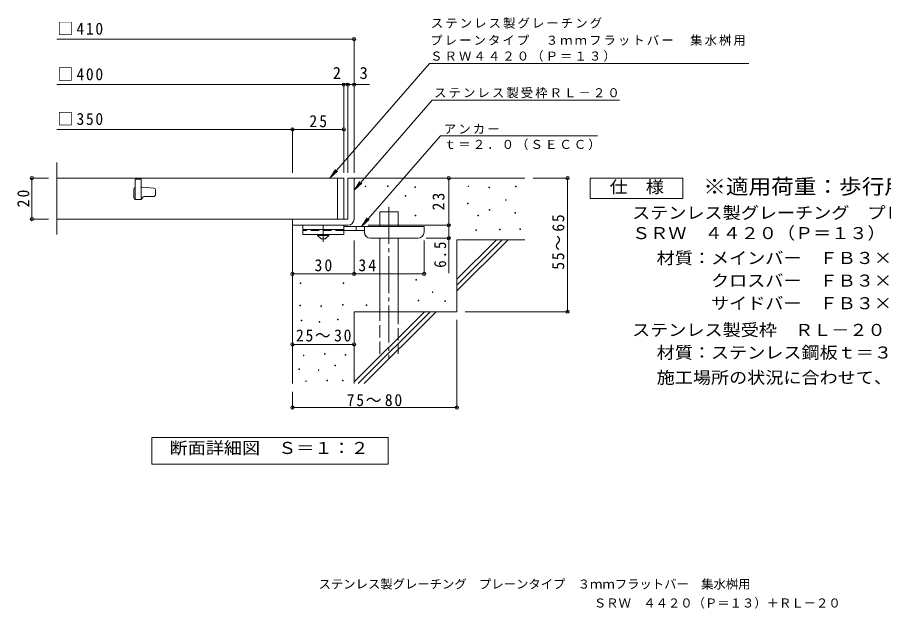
# Model space of a CAD drawing. Units: millimetres on the paper, enlarged 10 times, with parts at other scales. Extents: x -1590 to 1607, y -1369 to 1143.
# Drawn here: x -1590 to 516, y -1369 to 69 of the extents above; entities that cross this region are included whole.
import ezdxf
from ezdxf.enums import TextEntityAlignment as Align

# ---------------------------------------------------------------- set-up
doc = ezdxf.new("R2010")
doc.units = ezdxf.units.MM
doc.header["$LTSCALE"] = 10
doc.header["$PDMODE"] = 32
doc.header["$PDSIZE"] = 8
for name, pattern in [('CHAIN1', [8, 5, -1, 1, -1]), ('CHAIN2', [12, 9, -1, 1, -1]), ('DASHED2', [3, 2, -1]), ('DASHED3', [4, 3, -1])]:
    doc.linetypes.add(name, pattern=pattern)
for name, color, linetype, lineweight in [('D-0', 7, 'Continuous', 9), ('D-1', 2, 'Continuous', 9), ('D-2', 3, 'Continuous', 9), ('D-4', 7, 'Continuous', 9), ('D-5', 7, 'Continuous', 9), ('D-6', 6, 'Continuous', 9), ('D-9', 4, 'Continuous', 9)]:
    doc.layers.add(name, color=color, linetype=linetype, lineweight=lineweight)
doc.layers.add('F-5_F-5ﾚｲﾔ', color=7, linetype='Continuous')
doc.styles.add('ＭＳ ゴシック', font='')
doc.styles.get('ＭＳ ゴシック').set_extended_font_data('MS Gothic')

msp = doc.modelspace()

# ---------------------------------------------------------------- linework, layer by layer
at = {"layer": 'D-0'}
for points in [[(-744.45, -342.57), (-744.45, -341.07), (-742.95, -341.07), (-742.95, -342.57)], [(-690.31, -341.89), (-690.31, -340.39), (-688.81, -340.39), (-688.81, -341.89)], [(-623.99, -344.6), (-623.99, -343.1), (-622.49, -343.1), (-622.49, -344.6)], [(-494.73, -342.57), (-494.73, -341.07), (-493.23, -341.07), (-493.23, -342.57)], [(-443.98, -345.27), (-443.98, -343.77), (-442.48, -343.77), (-442.48, -345.27)], [(-379.01, -343.24), (-379.01, -341.74), (-377.51, -341.74), (-377.51, -343.24)], [(-647.68, -365.58), (-647.68, -364.08), (-646.18, -364.08), (-646.18, -365.58)], [(-403.37, -375.73), (-403.37, -374.23), (-401.87, -374.23), (-401.87, -375.73)], [(-496.09, -384.52), (-496.09, -383.02), (-494.59, -383.02), (-494.59, -384.52)], [(-443.3, -399.41), (-443.3, -397.91), (-441.8, -397.91), (-441.8, -399.41)], [(-623.31, -413.62), (-623.31, -412.12), (-621.81, -412.12), (-621.81, -413.62)], [(-471.05, -413.62), (-471.05, -412.12), (-469.55, -412.12), (-469.55, -413.62)], [(-381.04, -406.86), (-381.04, -405.36), (-379.54, -405.36), (-379.54, -406.86)], [(-475.78, -448.82), (-475.78, -447.32), (-474.28, -447.32), (-474.28, -448.82)], [(-418.26, -447.46), (-418.26, -445.96), (-416.76, -445.96), (-416.76, -447.46)], [(-368.86, -446.78), (-368.86, -445.28), (-367.36, -445.28), (-367.36, -446.78)], [(-621.28, -569.95), (-621.28, -568.45), (-619.78, -568.45), (-619.78, -569.95)], [(-902.6, -578.16), (-902.6, -576.66), (-901.1, -576.66), (-901.1, -578.16)], [(-797.91, -578.16), (-797.91, -576.66), (-796.41, -576.66), (-796.41, -578.16)], [(-581.36, -599.73), (-581.36, -598.23), (-579.86, -598.23), (-579.86, -599.73)], [(-903.36, -632.59), (-903.36, -631.09), (-901.86, -631.09), (-901.86, -632.59)], [(-799.82, -631.07), (-799.82, -629.57), (-798.32, -629.57), (-798.32, -631.07)], [(-742.41, -631.55), (-742.41, -630.05), (-740.91, -630.05), (-740.91, -631.55)], [(-615.87, -620.03), (-615.87, -618.53), (-614.37, -618.53), (-614.37, -620.03)], [(-550.9, -622.06), (-550.9, -620.56), (-549.4, -620.56), (-549.4, -622.06)], [(-852.73, -634.12), (-852.73, -632.62), (-851.23, -632.62), (-851.23, -634.12)], [(-900.32, -668.76), (-900.32, -667.26), (-898.82, -667.26), (-898.82, -668.76)], [(-856.16, -671.8), (-856.16, -670.3), (-854.66, -670.3), (-854.66, -671.8)], [(-812, -666.47), (-812, -664.97), (-810.5, -664.97), (-810.5, -666.47)], [(-894.99, -754.03), (-894.99, -752.53), (-893.49, -752.53), (-893.49, -754.03)], [(-843.21, -750.22), (-843.21, -748.72), (-841.71, -748.72), (-841.71, -750.22)], [(-793.35, -752.13), (-793.35, -750.62), (-791.85, -750.62), (-791.85, -752.13)], [(-818.09, -778.01), (-818.09, -776.51), (-816.59, -776.51), (-816.59, -778.01)], [(-905.64, -787.53), (-905.64, -786.03), (-904.14, -786.03), (-904.14, -787.53)], [(-858.44, -789.81), (-858.44, -788.31), (-856.94, -788.31), (-856.94, -789.81)], [(-889.28, -816.08), (-889.28, -814.58), (-887.78, -814.58), (-887.78, -816.08)], [(-837.5, -814.56), (-837.5, -813.05), (-836, -813.05), (-836, -814.56)], [(-799.44, -814.56), (-799.44, -813.05), (-797.94, -813.05), (-797.94, -814.56)]]:
    msp.add_lwpolyline(points, close=True, dxfattribs=at)
at = {"layer": 'D-1'}
for p, q in [((-786.58, -321.62), (-786.58, -421.62)), ((-786.58, -321.62), (-771.58, -321.62)), ((-771.58, -421.62), (-771.58, -321.62)), ((-786.58, -421.62), (-921.58, -421.62)), ((-921.58, -436.62), (-921.58, -421.62)), ((-921.58, -436.62), (-791.58, -436.62)), ((-791.58, -436.62), (-786.58, -436.62))]:
    msp.add_line(p, q, dxfattribs=at)
msp.add_arc((-786.58, -421.62), 15, 270, 0, dxfattribs=at)
at = {"layer": 'D-2'}
for p, q in [((-1494.25, -459.12), (-1494.25, -284.12)), ((-796.58, -321.62), (-1494.25, -321.62)), ((-1289.08, -324.12), (-1289.08, -374.12)), ((-811.58, -321.62), (-811.58, -421.62)), ((-796.58, -321.62), (-796.58, -421.62)), ((-1306.58, -349.12), (-1306.58, -369.12)), ((-1286.77, -344.12), (-1289.08, -344.12)), ((-1286.39, -344.13), (-1258.69, -346.26)), ((-1254.08, -361.62), (-1254.08, -351.25)), ((-1304.08, -374.12), (-1289.08, -374.12)), ((-1282.83, -366.62), (-1259.08, -366.62)), ((-796.58, -421.62), (-1494.25, -421.62))]:
    msp.add_line(p, q, dxfattribs=at)
msp.add_lwpolyline([(-1289.08, -324.12), (-1304.08, -324.12), (-1304.08, -374.12)], dxfattribs=at)
for centre, radius, start, end in [((-1301.58, -349.12), 5, 120.0009, 180), ((-1286.77, -349.12), 5, 85.60144, 89.99998), ((-1259.08, -351.25), 5, 0, 85.60141), ((-1301.58, -369.12), 5, 180, 270), ((-1290.33, -370.37), 3.75, 270, 0), ((-1282.83, -370.37), 3.75, 90, 180), ((-1259.08, -361.62), 5, 270, 0)]:
    msp.add_arc(centre, radius, start, end, dxfattribs=at)
at = {"layer": 'D-4'}
for p, q in [((-1494.25, 16.25), (-771.58, 16.25)), ((-771.58, -308.66), (-771.58, 19.25)), ((-1494.25, -94.45), (-796.58, -94.45)), ((-796.58, -308.66), (-796.58, -91.45)), ((-796.58, -94.45), (-791.58, -94.45)), ((-791.58, -94.45), (-733.92, -94.45)), ((-786.58, -308.66), (-786.58, -91.45)), ((-1494.25, -203.2), (-921.58, -203.2)), ((-921.58, -308.66), (-921.58, -200.2)), ((-921.58, -203.2), (-796.58, -203.2)), ((-1557.65, -321.62), (-1514.25, -321.62)), ((-1554.65, -321.62), (-1554.65, -421.62)), ((-541.61, -436.62), (-541.61, -321.62)), ((-249.82, -321.62), (-336.58, -321.62)), ((-252.82, -321.62), (-252.82, -646.62)), ((-1557.65, -421.62), (-1514.25, -421.62)), ((-737.57, -436.62), (-538.61, -436.62)), ((-541.61, -436.62), (-541.61, -553.37)), ((-771.57, -557.72), (-771.57, -473.12)), ((-601.57, -557.72), (-601.57, -473.12)), ((-538.61, -468.12), (-596.57, -468.12)), ((-249.82, -646.62), (-501.58, -646.62)), ((-521.58, -882.97), (-521.58, -666.62)), ((-921.58, -726.37), (-771.58, -726.37)), ((-921.58, -882.97), (-921.58, -841.62)), ((-921.58, -879.97), (-521.58, -879.97))]:
    msp.add_line(p, q, dxfattribs=at)
msp.add_lwpolyline([(-921.57, -554.72), (-771.57, -554.72), (-601.57, -554.72)], dxfattribs=at)
for p in [(-771.58, 16.25), (-796.58, -94.45), (-786.58, -94.45), (-771.58, -94.45), (-921.58, -203.2), (-796.58, -203.2), (-1554.65, -321.62), (-541.61, -321.62), (-252.82, -321.62), (-1554.65, -421.62), (-541.61, -436.62), (-541.61, -468.12), (-921.57, -554.72), (-771.57, -554.72), (-601.57, -554.72), (-252.82, -646.62), (-921.58, -726.37), (-771.58, -726.37), (-921.58, -879.97), (-521.58, -879.97)]:
    msp.add_point(p, dxfattribs=at)
at = {"layer": 'D-5'}
for p, q in [((-588.32, -43), (-73.07, -43)), ((-73.07, -43), (187.84, -43)), ((-581.49, -132.38), (-126.89, -132.38)), ((-561.88, -219), (-753.46, -439.12)), ((-561.88, -219), (-179.8, -219)), ((-830.81, -321.62), (-812.08, -305.06)), ((-771.58, -350.78), (-757.77, -329.94)), ((-753.46, -439.12), (-739.65, -418.28)), ((-753.46, -439.12), (-734.72, -422.56))]:
    msp.add_line(p, q, dxfattribs=at)
for points in [[(-588.32, -43), (-830.81, -321.62), (-817, -300.78)], [(-581.49, -132.38), (-771.58, -350.78), (-752.84, -334.23)]]:
    msp.add_lwpolyline(points, dxfattribs=at)
for points in [[(-198.01, -371.62), (-198.01, -321.62), (26.99, -321.62), (26.99, -371.62)], [(-1263.57, -1017.56), (-1263.57, -952.56), (-688.57, -952.56), (-688.57, -1017.56)]]:
    msp.add_lwpolyline(points, close=True, dxfattribs=at)
at = {"layer": 'D-6'}
for p, q in [((-771.58, -321.62), (-356.58, -321.62)), ((-709.28, -439.12), (-709.28, -404.12)), ((-709.28, -404.12), (-664.28, -404.12)), ((-664.28, -439.12), (-664.28, -404.12)), ((-921.58, -436.62), (-921.58, -821.62)), ((-709.28, -646.62), (-709.28, -468.12)), ((-664.28, -646.62), (-664.28, -468.12)), ((-521.58, -567.63), (-425.57, -471.62)), ((-521.58, -471.62), (-356.58, -471.62)), ((-521.58, -581.77), (-411.43, -471.62)), ((-521.58, -471.62), (-521.58, -646.62)), ((-521.58, -595.91), (-397.29, -471.62)), ((-771.58, -646.62), (-771.58, -821.62)), ((-771.58, -646.62), (-521.58, -646.62)), ((-771.58, -817.63), (-600.57, -646.62)), ((-761.43, -821.62), (-586.43, -646.62)), ((-747.29, -821.62), (-572.29, -646.62))]:
    msp.add_line(p, q, dxfattribs=at)
at = {"layer": 'D-6', "linetype": 'CHAIN2'}
msp.add_line((-686.78, -391.8), (-686.78, -759.95), dxfattribs=at)
at = {"layer": 'D-6', "linetype": 'DASHED3'}
for p, q in [((-709.28, -749.12), (-709.28, -646.62)), ((-664.28, -646.62), (-664.28, -749.12))]:
    msp.add_line(p, q, dxfattribs=at)
at = {"layer": 'D-9', "color": 3}
for p, q in [((-896.57, -436.62), (-896.57, -459.12)), ((-796.57, -436.62), (-896.57, -436.62)), ((-796.57, -436.62), (-796.57, -459.12)), ((-796.57, -446.62), (-896.57, -446.62)), ((-796.57, -459.12), (-896.57, -459.12))]:
    msp.add_line(p, q, dxfattribs=at)
at = {"layer": 'D-9', "linetype": 'CHAIN1'}
msp.add_line((-846.57, -476.86), (-846.57, -436.62), dxfattribs=at)
at = {"layer": 'D-9'}
for p, q in [((-601.57, -439.12), (-796.57, -439.12)), ((-766.57, -449.12), (-766.57, -439.12)), ((-746.57, -453.12), (-746.57, -439.12)), ((-601.57, -453.12), (-601.57, -439.12)), ((-746.54, -449.12), (-796.57, -449.12)), ((-731.57, -468.12), (-616.57, -468.12))]:
    msp.add_line(p, q, dxfattribs=at)
at = {"layer": 'D-9', "color": 3, "linetype": 'DASHED2'}
msp.add_line((-796.57, -449.12), (-896.57, -449.12), dxfattribs=at)
at = {"layer": 'D-9', "color": 2}
for p, q in [((-860.32, -461.62), (-860.32, -459.12)), ((-860.32, -461.62), (-851.57, -469.11)), ((-860.32, -461.62), (-832.82, -461.62)), ((-841.57, -469.11), (-832.82, -461.62)), ((-832.82, -461.62), (-832.82, -459.12)), ((-851.57, -469.11), (-841.57, -469.11))]:
    msp.add_line(p, q, dxfattribs=at)
at = {"layer": 'D-9'}
for centre, start, end in [((-731.57, -453.12), 180, 270), ((-616.57, -453.12), 270, 0)]:
    msp.add_arc(centre, 15, start, end, dxfattribs=at)

# ---------------------------------------------------------------- texts
at = {"layer": 'D-4', "color": 2, "style": 'ＭＳ ゴシック'}
for s, p in [('2', (-823.42, -89.45)), ('3', (-758.28, -89.45))]:
    msp.add_text(s, height=29.33, dxfattribs=at).set_placement(p, align=Align.BOTTOM_LEFT)
at = {"layer": 'D-4', "color": 2, "char_height": 29.33, "attachment_point": 7, "style": 'ＭＳ ゴシック'}
for s, insert in [('\\T1.21;\\W0.95;□410', (-1492.38, 26.25)), ('\\T1.21;\\W0.95;□400', (-1492.38, -84.45)), ('\\T1.21;\\W0.95;□350', (-1492.38, -193.2)), ('\\T1.27;\\W0.95;25', (-880.33, -198.2)), ('\\T1.27;\\W0.95;30', (-867.82, -548.72)), ('\\T1.27;\\W0.95;34', (-761.2, -548.72)), ('\\T1.22;\\W0.95;25～30', (-912.83, -719.47)), ('\\T1.22;\\W0.95;75～80', (-789.45, -876.7))]:
    msp.add_mtext(s, dxfattribs=dict(at, insert=insert))
at = {"layer": 'D-4', "color": 2, "char_height": 29.33, "attachment_point": 7, "rotation": 90, "style": 'ＭＳ ゴシック'}
for s, insert in [('\\T1.27;\\W0.95;20', (-1560.65, -392.87)), ('\\T1.27;\\W0.95;23', (-551.61, -400.37)), ('\\T1.22;\\W0.95;55～65', (-260.42, -544.62)), ('\\T1.27;\\W0.9;6.5', (-547.61, -539.81))]:
    msp.add_mtext(s, dxfattribs=dict(at, insert=insert))
at = {"layer": 'D-5', "color": 2, "style": 'ＭＳ ゴシック', "width": 1.1}
for s, p in [('仕\u3000様', (-150.51, -366.62)), ('ステンレス製グレーチング\u3000プレーンタイプ\u3000３ｍｍフラットバー\u3000集水桝用', (-95.92, -429.54)), ('ＳＲＷ\u3000４４２０（Ｐ＝１３）', (-95.92, -478.99)), ('材質：メインバー\u3000ＦＢ３×２０（ＳＵＳ３０４）', (-36.21, -539.54)), ('\u3000\u3000\u3000クロスバー\u3000ＦＢ３×１０（ＳＵＳ３０４）', (-36.21, -594.54)), ('\u3000\u3000\u3000サイドバー\u3000ＦＢ３×２０（ＳＵＳ３０４）', (-36.21, -649.54)), ('ステンレス製受枠\u3000ＲＬ－２０（四方枠）', (-95.92, -714.54)), ('材質：ステンレス鋼板ｔ＝３．０（ＳＵＳ３０４）', (-36.21, -769.54)), ('施工場所の状況に合わせて、アンカーをプライヤー等で折り曲げてご使用ください。', (-36.21, -830.39)), ('断面詳細図\u3000Ｓ＝１：２', (-1220.15, -1001.59))]:
    msp.add_text(s, height=29.33, dxfattribs=at).set_placement(p, align=Align.BOTTOM_LEFT)
at = {"layer": 'D-5', "color": 3, "style": 'ＭＳ ゴシック', "width": 1.1}
msp.add_text('※適用荷重：歩行用', height=36.66, dxfattribs=at).set_placement((76.99, -371.62), align=Align.BOTTOM_LEFT)
at = {"layer": 'D-5', "char_height": 21.99, "attachment_point": 7, "style": 'ＭＳ ゴシック'}
for s, insert in [('\\T1.17;ステンレス製グレーチング', (-585, 41.67)), ('\\T1.17;プレーンタイプ\u3000３ｍｍフラットバー\u3000集水桝用', (-586.55, 0.01)), ('\\T1.17;ＳＲＷ４４２０（Ｐ＝１３）', (-586.77, -38.8)), ('\\T1.17;ステンレス製受枠ＲＬ－２０', (-577.1, -127.62)), ('\\T1.17;アンカー', (-553.27, -214.34)), ('\\T1.17;ｔ＝２．０（ＳＥＣＣ）', (-553.27, -253.66))]:
    msp.add_mtext(s, dxfattribs=dict(at, insert=insert))
at = {"layer": 'F-5_F-5ﾚｲﾔ', "style": 'ＭＳ ゴシック'}
for s, p in [('ステンレス製グレーチング\u3000プレーンタイプ\u3000３ｍｍフラットバー\u3000集水桝用', (-857.9, -1326.74)), ('ＳＲＷ\u3000４４２０（Ｐ＝１３）＋ＲＬ－２０', (-188.8, -1372.76))]:
    msp.add_text(s, height=21.99, dxfattribs=at).set_placement(p, align=Align.BOTTOM_LEFT)

doc.saveas('drawing.dxf')
